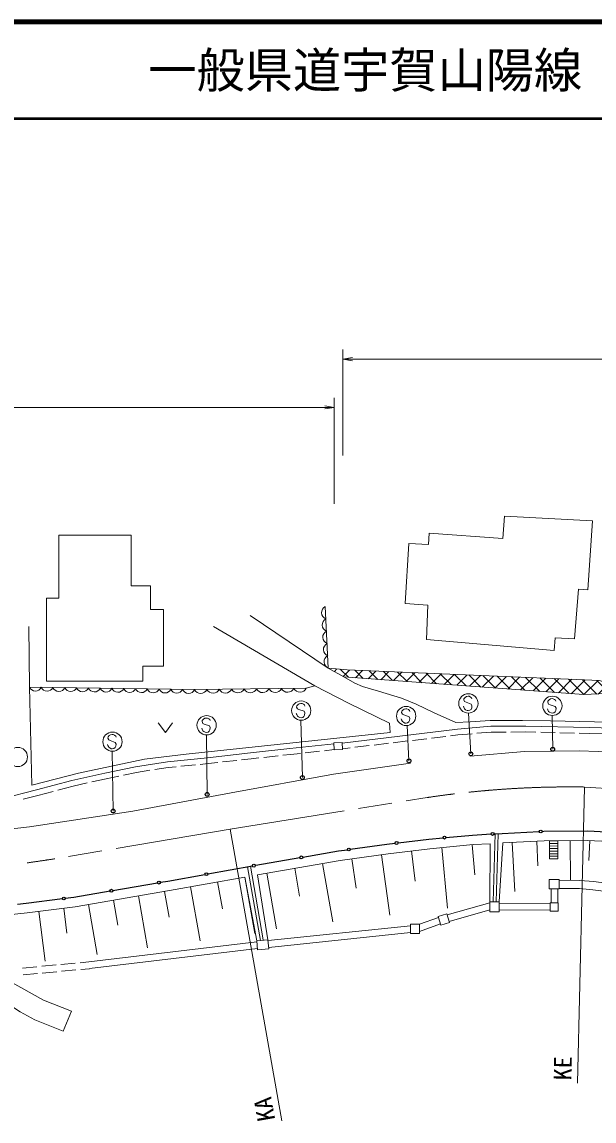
# Model space of a CAD drawing. Units: millimetres at full size, sheet at 1:1000; details may follow other scales. Extents: x 40000 to 680000, y 20000 to 380000.
# Drawn here: x 203627 to 262968, y 265937 to 380000 of the extents above; entities that cross this region are included whole.
import ezdxf
from ezdxf.enums import TextEntityAlignment as Align

# ---------------------------------------------------------------- set-up
doc = ezdxf.new("R2010")
doc.units = ezdxf.units.MM
doc.header["$LTSCALE"] = 1000
doc.linetypes.add('CHAIN', pattern=[18.5, 12, -1.5, 3.5, -1.5])
for name, color, linetype, lineweight in [('M-BGD', 7, 'Continuous', 13), ('M-BMK', 2, 'CHAIN', 13), ('M-STR-HTXT', 7, 'Continuous', 13), ('M-STR-STRC', 7, 'Continuous', 13), ('M-TTL', 2, 'Continuous', 140), ('M-TTL-LINE', 7, 'Continuous', 50)]:
    doc.layers.add(name, color=color, linetype=linetype, lineweight=lineweight)
doc.layers.add('M-TTL-TXT', color=7, linetype='Continuous')
doc.styles.add('ＭＳ ゴシック', font='')
doc.styles.get('ＭＳ ゴシック').set_extended_font_data('MS Gothic')

# ---------------------------------------------------------------- blocks, each defined once
blk = doc.blocks.new('open_arrow')
at = {"color": 0, "linetype": 'Continuous', "lineweight": -2}
blk.add_lwpolyline([(7.5, 1.25), (0, 0), (7.5, -1.25)], dxfattribs=at)

msp = doc.modelspace()

# ---------------------------------------------------------------- hatches: boundary and pattern name
at = {"layer": 'M-BGD'}
h = msp.add_hatch(dxfattribs=at)
h.set_pattern_fill('USER', color=256, style=0, pattern_type=2)
h.set_pattern_definition([(45, (261913, 310186), (-707.107, 707.107), []), (315, (261913, 310186), (707.107, 707.107), [])])
h.paths.add_polyline_path([(261913, 310186), (266528, 310395), (263572, 311658), (237353, 312756), (235406, 312943), (237026, 312024)])

# ---------------------------------------------------------------- linework, layer by layer
for p, q in [((235063, 319323), (235406, 312943)), ((217753, 307258), (218503, 306258)), ((218503, 306258), (219253, 307258)), ((246106, 305678), (247596, 305857)), ((248092, 305917), (248852, 306009)), ((248852, 306009), (250323, 306134)), ((250821, 306177), (252292, 306302)), ((252292, 306302), (253848, 306308)), ((254348, 306311), (255904, 306317)), ((255904, 306317), (256938, 306293)), ((257438, 306281), (258938, 306245)), ((259438, 306234), (260937, 306198)), ((261437, 306186), (262471, 306162)), ((262471, 306162), (264021, 306128)), ((236907, 304569), (237668, 304660)), ((238164, 304720), (239653, 304900)), ((240150, 304959), (241639, 305139)), ((242135, 305199), (243624, 305378)), ((244121, 305438), (245610, 305618)), ((226415, 303427), (227406, 303541)), ((227406, 303541), (228207, 303628)), ((228705, 303682), (230196, 303844)), ((230693, 303898), (231494, 303985)), ((231494, 303985), (232517, 304097)), ((233014, 304152), (234506, 304315)), ((235003, 304370), (236026, 304482)), ((215507, 302122), (216902, 302338)), ((217396, 302415), (218791, 302631)), ((218791, 302631), (219621, 302710)), ((220119, 302757), (221612, 302900)), ((222110, 302948), (222939, 303027)), ((222939, 303027), (223931, 303141)), ((224428, 303198), (225918, 303370)), ((210881, 301129), (212347, 301448)), ((212347, 301448), (213683, 301733)), ((214172, 301837), (215507, 302122)), ((205270, 299725), (206857, 300150)), ((207340, 300279), (208927, 300704)), ((208927, 300704), (210393, 301023)), ((203760, 299330), (205270, 299725)), ((252520, 288682), (252709, 295751)), ((252820, 288674), (253009, 295743)), ((247191, 294319), (247774, 288044)), ((250328, 294611), (250620, 291473)), ((252210, 294721), (252174, 288682)), ((253492, 294794), (253140, 288682)), ((254490, 294843), (254738, 289765)), ((257029, 294967), (257153, 292428)), ((258343, 294741), (259200, 294748)), ((259202, 294481), (258345, 294474)), ((260489, 295024), (260520, 290942)), ((262529, 295027), (262434, 292988)), ((237855, 293153), (238282, 290101)), ((240907, 293580), (241784, 287314)), ((244046, 293973), (244426, 290832)), ((258347, 294208), (259205, 294214)), ((259207, 293948), (258350, 293941)), ((258352, 293675), (259209, 293681)), ((259211, 293415), (258354, 293408)), ((228355, 284686), (227035, 292324)), ((228651, 284737), (227331, 292375)), ((231924, 292163), (232426, 289274)), ((234813, 292666), (235869, 286593)), ((226732, 291254), (227781, 285383)), ((226739, 291255), (227978, 284652)), ((228050, 291489), (229141, 284756)), ((229035, 291661), (230040, 285883)), ((218426, 289773), (218889, 287077)), ((221119, 290251), (222122, 284638)), ((223925, 290752), (224427, 287946)), ((258507, 288578), (258516, 290032)), ((259207, 288578), (259216, 290027)), ((213136, 288863), (213582, 286270)), ((215730, 289309), (216657, 283918)), ((247736, 287320), (252174, 288579)), ((205371, 287698), (206028, 282517)), ((207962, 288026), (208290, 285436)), ((210543, 288417), (211435, 283230)), ((247938, 286650), (252174, 287852)), ((253140, 288564), (258416, 288513)), ((253140, 287864), (258416, 287813)), ((244848, 286363), (246840, 287059)), ((244848, 285622), (247042, 286389)), ((229150, 284656), (243941, 286209)), ((229223, 283960), (243941, 285505)), ((210555, 282444), (227987, 284543)), ((210639, 281749), (228050, 283846)), ((203681, 281810), (205174, 281948)), ((205672, 281994), (207166, 282132)), ((207664, 282178), (209157, 282315)), ((209655, 282361), (210555, 282444)), ((209718, 281664), (210619, 281747)), ((203743, 281113), (205237, 281251)), ((205735, 281297), (207228, 281434)), ((207726, 281480), (209220, 281618))]:
    msp.add_line(p, q, dxfattribs=at)
at = {"layer": 'M-BGD', "lineweight": 25}
for p, q in [((247608, 295362), (250358, 295618)), ((250358, 295618), (252294, 295728)), ((252593, 295745), (253443, 295793)), ((253443, 295793), (257287, 295980)), ((257587, 295995), (257754, 296003)), ((257754, 296003), (262311, 296038)), ((262311, 296038), (267534, 295793)), ((237685, 294139), (241490, 294671)), ((241490, 294671), (242342, 294774)), ((242639, 294810), (245837, 295197)), ((245837, 295197), (247310, 295334)), ((227878, 292475), (232457, 293271)), ((232753, 293322), (236478, 293970)), ((236478, 293970), (237388, 294098)), ((222904, 291586), (227531, 292413)), ((227827, 292465), (227878, 292475)), ((218770, 290847), (222609, 291533)), ((208991, 289164), (212758, 289813)), ((213054, 289864), (217686, 290660)), ((217982, 290711), (218770, 290847)), ((204048, 288534), (207823, 289015)), ((208121, 289053), (208991, 289164)), ((203159, 288440), (204048, 288534))]:
    msp.add_line(p, q, dxfattribs=at)
at = {"layer": 'M-BGD'}
for points in [[(245573, 315908), (258830, 314771), (258924, 316095), (260949, 315971), (261354, 321143), (262336, 321081), (262818, 328216), (253689, 328698), (253502, 326377), (245869, 326938), (245791, 325770), (243750, 325863), (243376, 319663), (245744, 319476)], [(206180, 311589), (216159, 311589), (216159, 313155), (218308, 313155), (218308, 319020), (216953, 319020), (216953, 321474), (214967, 321474), (214967, 326732), (207442, 326732), (207442, 320212), (206180, 320212)], [(236868, 304502), (236027, 304460), (235992, 305180), (236833, 305222)], [(258341, 295008), (259198, 295014), (259213, 293148), (258356, 293141)], [(259350, 290032), (258332, 290032), (258332, 290987), (259350, 290987)], [(252174, 287664), (253140, 287664), (253140, 288682), (252174, 288682)], [(258416, 288578), (259257, 288578), (259257, 287705), (258416, 287705)], [(243941, 286363), (244848, 286363), (244848, 285387), (243941, 285387)], [(246807, 287166), (247700, 287436), (247976, 286525), (247083, 286255)], [(227978, 284652), (229141, 284756), (229226, 283804), (228062, 283701)]]:
    msp.add_lwpolyline(points, close=True, dxfattribs=at)
for points in [[(227289, 318411), (235406, 312943), (237026, 312024), (261913, 310186), (266528, 310395), (263572, 311658), (237353, 312756), (235406, 312943)], [(204327, 317270), (204397, 310972), (204662, 300788), (209475, 302034), (216346, 303506), (220645, 304021), (241824, 306256), (241746, 307222), (237571, 309278), (234019, 311101), (223504, 317247)], [(237026, 312024), (238148, 311378), (238942, 311027), (240601, 310560), (242985, 309812), (244527, 309204), (246373, 308293), (248617, 307288), (250118, 307352), (252198, 307512), (255547, 307496), (258445, 307465), (263025, 307372), (266717, 307232), (269724, 307107), (273141, 306773)], [(204397, 310972), (221518, 310715), (233120, 310856), (234019, 311101)], [(236836, 305164), (248791, 306606), (252265, 306902), (255910, 306917), (262484, 306762), (266099, 306684), (270585, 306356), (274807, 305951), (282729, 304764), (286951, 303953), (291609, 302925), (293649, 302442), (296656, 301757), (315009, 296995)], [(159271, 300225), (164791, 299230), (167315, 298857), (170727, 298342), (174341, 297953), (177535, 297750), (181211, 297532), (185137, 297532), (189460, 297711), (192895, 298085), (197429, 298599), (201635, 299394), (205117, 300305), (208785, 301287), (212221, 302035), (215399, 302712), (218717, 303226), (222876, 303624), (227340, 304138), (231429, 304582), (235996, 305082)], [(250134, 303820), (255760, 304293), (261439, 304346), (267327, 304136), (274057, 303557)], [(193175, 295180), (204392, 296459), (215117, 298089), (225318, 299982), (235938, 301927), (243930, 303084)], [(228050, 291489), (236633, 292982), (241619, 293680), (245943, 294203), (250433, 294620), (252210, 294721)], [(253492, 294794), (257782, 295003), (262291, 295038), (267465, 294795), (271657, 294414), (275551, 293845)], [(172324, 285905), (184831, 285956), (190235, 286221), (197676, 286855), (204164, 287540), (209139, 288175), (218943, 289862), (226739, 291255)], [(259350, 290933), (261503, 290905), (262937, 290780), (265180, 290500), (267610, 290063), (274670, 288443)], [(259350, 290083), (261461, 290055), (262847, 289935), (265052, 289659), (267440, 289230), (274504, 287609)], [(198121, 272310), (197800, 272321), (192563, 274847), (189595, 275992), (187024, 276857), (183823, 278212), (184173, 279007), (189104, 278820), (193193, 279030), (196769, 279178), (197719, 273959), (199199, 274100), (198186, 279272), (200321, 279116), (201318, 278617), (203421, 277278), (204948, 276452), (207907, 275268), (208764, 277340), (205867, 278477), (202315, 280440), (202299, 280985)]]:
    msp.add_lwpolyline(points, dxfattribs=at)
at = {"layer": 'M-BGD', "lineweight": 25}
for centre, radius in [((258683, 304520), 200), ((243772, 303316), 200), ((250193, 304038), 200), ((232714, 301587), 200), ((222842, 299836), 200), ((213090, 298106), 200), ((247459, 295348), 150), ((252443, 295736), 150), ((257437, 295988), 150), ((242491, 294792), 150), ((232605, 293297), 150), ((237536, 294118), 150), ((227679, 292439), 150), ((222757, 291559), 150), ((212906, 289838), 150), ((217834, 290686), 150), ((207972, 289034), 150)]:
    msp.add_circle(centre, radius, dxfattribs=at)
at = {"layer": 'M-BGD'}
for centre, radius, start, end in [((235407, 318701), 710, 118.97293, 247.17748), ((235476, 317425), 710, 118.97293, 247.17748), ((235544, 316150), 710, 118.97293, 247.17748), ((235613, 314874), 710, 118.97293, 247.17748), ((235681, 313598), 710, 118.97293, 247.17748), ((205012, 311231), 668, 202.76265, 335.51705), ((206235, 311212), 668, 202.76265, 335.51705), ((207458, 311194), 668, 202.76265, 335.51705), ((208681, 311176), 668, 202.76265, 335.51705), ((209904, 311157), 668, 202.76265, 335.51705), ((211127, 311139), 668, 202.76265, 335.51705), ((212350, 311121), 668, 202.76265, 335.51705), ((213573, 311102), 668, 202.76265, 335.51705), ((214796, 311084), 668, 202.76265, 335.51705), ((216018, 311065), 668, 202.76265, 335.51705), ((217241, 311047), 668, 202.76265, 335.51705), ((218464, 311029), 668, 202.76265, 335.51705), ((219687, 311010), 668, 202.76265, 335.51705), ((220910, 310992), 668, 202.76265, 335.51705), ((222158, 311043), 719, 207.05084, 334.33388), ((223447, 311058), 719, 207.05084, 334.33388), ((224737, 311074), 719, 207.05084, 334.33388), ((226026, 311089), 719, 207.05084, 334.33388), ((227315, 311105), 719, 207.05084, 334.33388), ((228604, 311120), 719, 207.05084, 334.33388), ((229893, 311136), 719, 207.05084, 334.33388), ((231182, 311152), 719, 207.05084, 334.33388), ((232471, 311167), 719, 207.05084, 334.33388)]:
    msp.add_arc(centre, radius, start, end, dxfattribs=at)
at = {"layer": 'M-BMK'}
for p, q in [((261974, 300602), (268621, 300176)), ((225219, 296218), (245656, 299509)), ((225219, 296218), (207042, 293154))]:
    msp.add_line(p, q, dxfattribs=at)
for centre, radius, start, end in [((260474, 200613), 100000, 89.1406, 98.52145), ((176410, 490794), 200000, 274.10474, 278.81)]:
    msp.add_arc(centre, radius, start, end, dxfattribs=at)
at = {"layer": 'M-STR-HTXT'}
for p, q in [((236907, 335000), (236907, 346000)), ((236907, 345000), (315009, 345000)), ((159177, 340000), (236027, 340000)), ((236027, 330000), (236027, 341000)), ((261974, 300602), (261255, 269866)), ((225219, 296218), (230582, 265946))]:
    msp.add_line(p, q, dxfattribs=at)
at = {"layer": 'M-STR-STRC'}
for p, q in [((232265, 309157), (232137, 309018)), ((232396, 309250), (232265, 309157)), ((232562, 309283), (232396, 309250)), ((232678, 309267), (232562, 309283)), ((232822, 309195), (232678, 309267)), ((232932, 309120), (232822, 309195)), ((232966, 309009), (232932, 309120)), ((249476, 309766), (249460, 309653)), ((249460, 309653), (249545, 309470)), ((249604, 309905), (249476, 309766)), ((249545, 309470), (249696, 309397)), ((249735, 309998), (249604, 309905)), ((249696, 309397), (250228, 309208)), ((249901, 310031), (249735, 309998)), ((250017, 310015), (249901, 310031)), ((250161, 309942), (250017, 310015)), ((250271, 309868), (250161, 309942)), ((250228, 309208), (250309, 309036)), ((250305, 309756), (250271, 309868)), ((258192, 309509), (258176, 309396)), ((258176, 309396), (258261, 309213)), ((258320, 309648), (258192, 309509)), ((258261, 309213), (258412, 309140)), ((258451, 309741), (258320, 309648)), ((258412, 309140), (258945, 308951)), ((258617, 309774), (258451, 309741)), ((258733, 309758), (258617, 309774)), ((258877, 309685), (258733, 309758)), ((258987, 309611), (258877, 309685)), ((259022, 309499), (258987, 309611)), ((232123, 308130), (232084, 308240)), ((232137, 309018), (232121, 308905)), ((232121, 308905), (232206, 308722)), ((232207, 307952), (232123, 308130)), ((232206, 308722), (232357, 308649)), ((232357, 308649), (232889, 308461)), ((232940, 308061), (232869, 307912)), ((232889, 308461), (232970, 308288)), ((232970, 308288), (232940, 308061)), ((243026, 308458), (243010, 308344)), ((243010, 308344), (243096, 308162)), ((243155, 308596), (243026, 308458)), ((243096, 308162), (243247, 308088)), ((243286, 308689), (243155, 308596)), ((243247, 308088), (243779, 307900)), ((243452, 308723), (243286, 308689)), ((243567, 308706), (243452, 308723)), ((243712, 308634), (243567, 308706)), ((243822, 308559), (243712, 308634)), ((243856, 308448), (243822, 308559)), ((249462, 308878), (249423, 308988)), ((249546, 308700), (249462, 308878)), ((249649, 308627), (249546, 308700)), ((249795, 308552), (249649, 308627)), ((249916, 308535), (249795, 308552)), ((250083, 308563), (249916, 308535)), ((250193, 304038), (249958, 308280)), ((250208, 308659), (250083, 308563)), ((250279, 308808), (250208, 308659)), ((250309, 309036), (250279, 308808)), ((258178, 308621), (258139, 308731)), ((258262, 308443), (258178, 308621)), ((258366, 308370), (258262, 308443)), ((258512, 308294), (258366, 308370)), ((258632, 308278), (258512, 308294)), ((258800, 308306), (258632, 308278)), ((258683, 304520), (258637, 308023)), ((258924, 308402), (258800, 308306)), ((258995, 308551), (258924, 308402)), ((258945, 308951), (259025, 308779)), ((259025, 308779), (258995, 308551)), ((222322, 307499), (222306, 307386)), ((222306, 307386), (222392, 307204)), ((222451, 307638), (222322, 307499)), ((222392, 307204), (222543, 307130)), ((222582, 307731), (222451, 307638)), ((222543, 307130), (223075, 306942)), ((222748, 307764), (222582, 307731)), ((222863, 307748), (222748, 307764)), ((223008, 307676), (222863, 307748)), ((223118, 307601), (223008, 307676)), ((223075, 306942), (223155, 306769)), ((223152, 307490), (223118, 307601)), ((232310, 307879), (232207, 307952)), ((232456, 307804), (232310, 307879)), ((232577, 307787), (232456, 307804)), ((232714, 301587), (232567, 307532)), ((232744, 307816), (232577, 307787)), ((232869, 307912), (232744, 307816)), ((243012, 307569), (242973, 307679)), ((243097, 307392), (243012, 307569)), ((243200, 307318), (243097, 307392)), ((243346, 307243), (243200, 307318)), ((243466, 307226), (243346, 307243)), ((243634, 307255), (243466, 307226)), ((243772, 303316), (243571, 306975)), ((243759, 307351), (243634, 307255)), ((243829, 307500), (243759, 307351)), ((243779, 307900), (243859, 307727)), ((243859, 307727), (243829, 307500)), ((212554, 305794), (212538, 305680)), ((212683, 305932), (212554, 305794)), ((212814, 306025), (212683, 305932)), ((212980, 306059), (212814, 306025)), ((213096, 306042), (212980, 306059)), ((213240, 305970), (213096, 306042)), ((213350, 305895), (213240, 305970)), ((213384, 305784), (213350, 305895)), ((222308, 306611), (222269, 306721)), ((222393, 306433), (222308, 306611)), ((222496, 306360), (222393, 306433)), ((222642, 306285), (222496, 306360)), ((222762, 306268), (222642, 306285)), ((222930, 306297), (222762, 306268)), ((222842, 299836), (222770, 306013)), ((223055, 306393), (222930, 306297)), ((223125, 306542), (223055, 306393)), ((223155, 306769), (223125, 306542)), ((212541, 304905), (212502, 305015)), ((212538, 305680), (212624, 305498)), ((212625, 304728), (212541, 304905)), ((212624, 305498), (212775, 305424)), ((212728, 304654), (212625, 304728)), ((212874, 304579), (212728, 304654)), ((212775, 305424), (213307, 305236)), ((212994, 304562), (212874, 304579)), ((213162, 304591), (212994, 304562)), ((213287, 304687), (213162, 304591)), ((213358, 304836), (213287, 304687)), ((213307, 305236), (213387, 305063)), ((213387, 305063), (213358, 304836)), ((213090, 298106), (212982, 304308))]:
    msp.add_line(p, q, dxfattribs=at)
for centre in [(249933, 309280), (232594, 308532), (258649, 309023), (222780, 307013), (243484, 307971), (213012, 305307), (203197, 303718)]:
    msp.add_circle(centre, 1000, dxfattribs=at)
at = {"layer": 'M-TTL'}
msp.add_line((680000, 380000), (40000, 380000), dxfattribs=at)
at = {"layer": 'M-TTL-LINE'}
msp.add_line((40000, 370000), (680000, 370000), dxfattribs=at)

# ---------------------------------------------------------------- block references
at = {"layer": 'M-STR-HTXT', "xscale": 133, "yscale": 133}
msp.add_blockref('open_arrow', (236907, 345000), dxfattribs=at)
at = {"layer": 'M-STR-HTXT', "xscale": 133, "yscale": 133, "rotation": 180}
msp.add_blockref('open_arrow', (236027, 340000), dxfattribs=at)

# ---------------------------------------------------------------- texts
at = {"layer": 'M-STR-HTXT', "style": 'ＭＳ ゴシック'}
for s, rotation, p in [('KE', 88.661, (259726, 271406)), ('KA', 100.045, (228778, 267153))]:
    msp.add_text(s, height=1833, rotation=rotation, dxfattribs=at).set_placement(p, align=Align.MIDDLE_CENTER)
at = {"layer": 'M-TTL-TXT', "style": 'ＭＳ ゴシック'}
msp.add_text('一般県道宇賀山陽線', height=3666, dxfattribs=at).set_placement((216734, 375000), align=Align.MIDDLE_LEFT)

doc.saveas('drawing.dxf')
